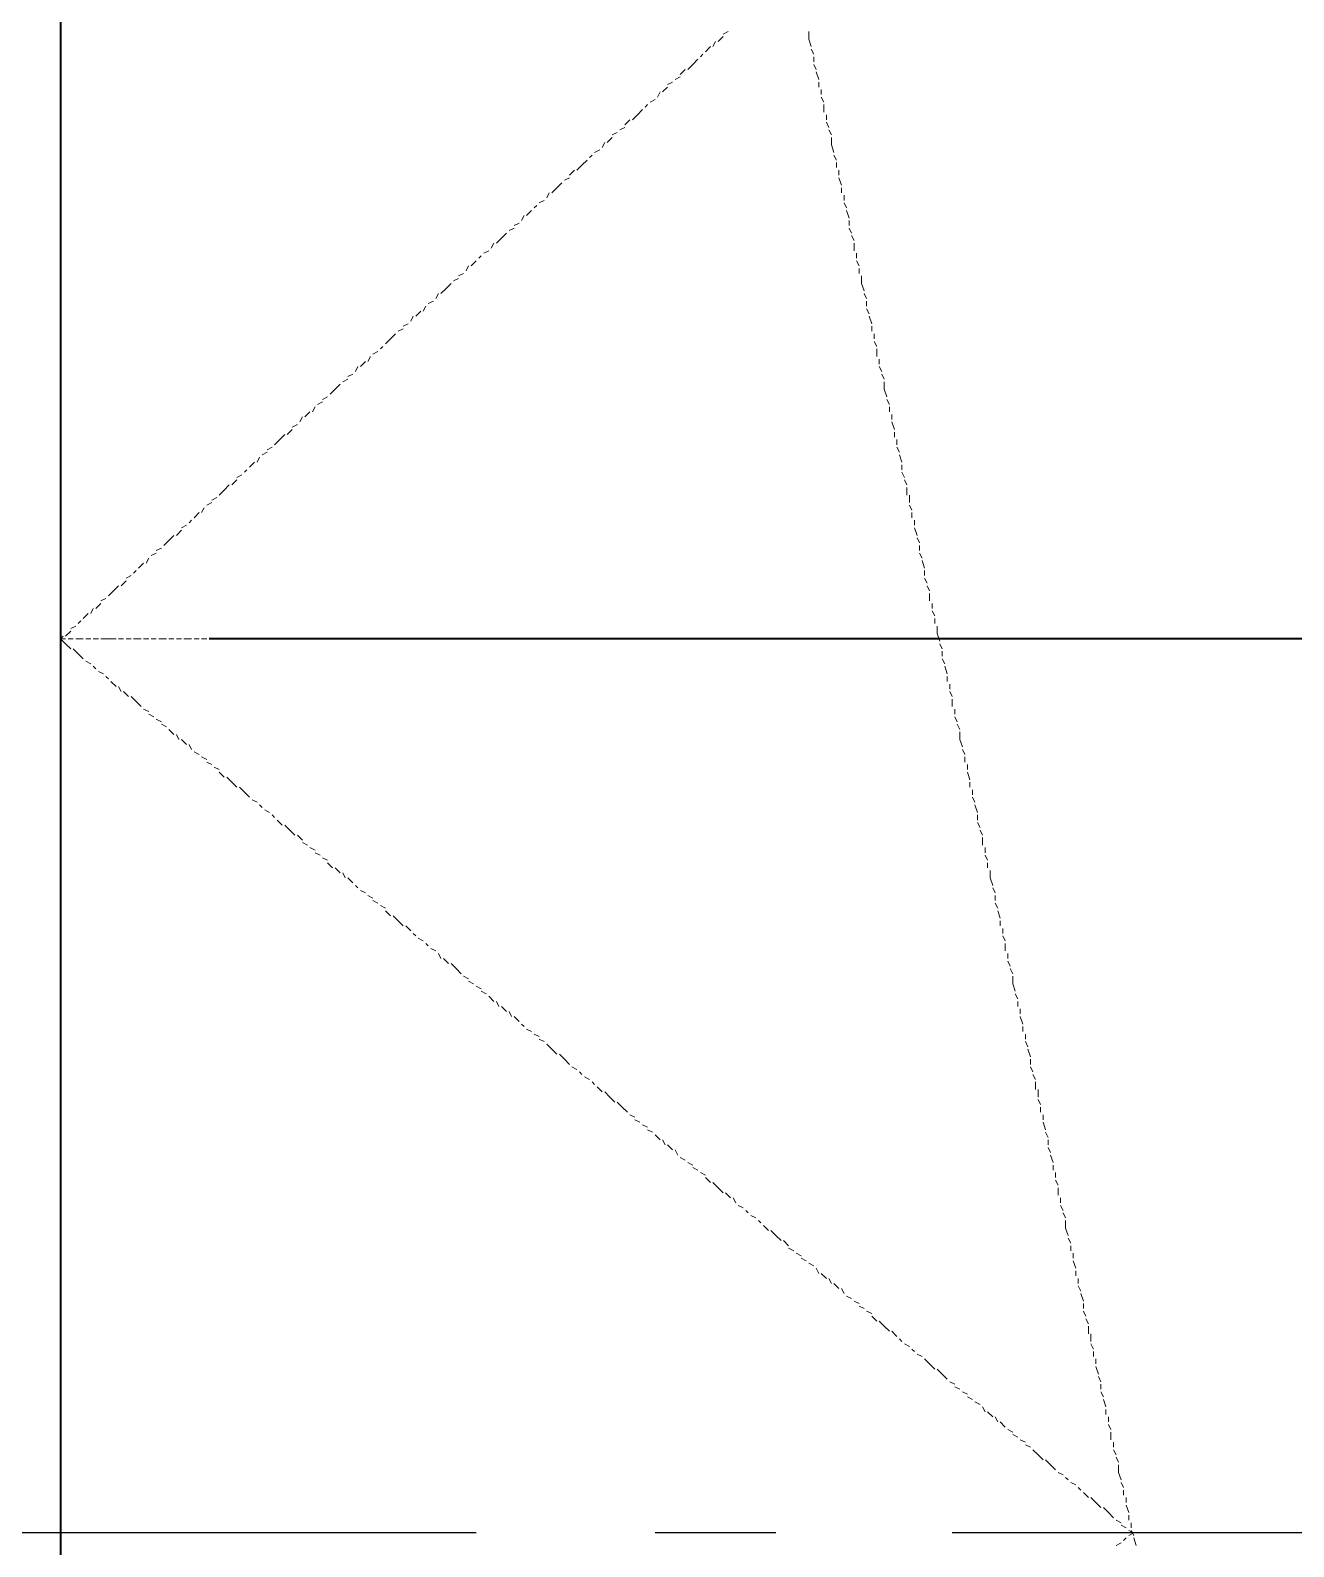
# Model space of a CAD drawing. Extents: x 0 to 604, y 0 to 420.
# Drawn here: x 289.56 to 300.18, y 368.86 to 381.6 of the extents above; entities that cross this region are included whole.
import ezdxf

# ---------------------------------------------------------------- set-up
doc = ezdxf.new("R2010")
doc.units = 0

msp = doc.modelspace()

# ---------------------------------------------------------------- linework, layer by layer
at = {"color": 7, "lineweight": 40}
for p, q in [((289.814, 397.743), (289.814, 310.219)), ((318.558, 376.491), (291.063, 376.491))]:
    msp.add_line(p, q, dxfattribs=at)
at = {"color": 7, "lineweight": 25}
for p, q in [((289.814, 381.593), (289.814, 361.59)), ((293.307, 368.977), (273.325, 368.977)), ((295.825, 368.977), (294.809, 368.977)), ((317.31, 368.977), (297.307, 368.977))]:
    msp.add_line(p, q, dxfattribs=at)
at = {"color": 7, "lineweight": 5}
for p, q in [((289.814, 381.55), (289.814, 381.593)), ((289.814, 381.487), (289.814, 381.529)), ((295.317, 381.508), (295.296, 381.466)), ((295.381, 381.55), (295.339, 381.508)), ((295.423, 381.593), (295.381, 381.571)), ((296.101, 381.529), (296.101, 381.593)), ((296.122, 381.466), (296.101, 381.529)), ((289.814, 381.402), (289.814, 381.466)), ((289.814, 381.339), (289.814, 381.402)), ((295.211, 381.402), (295.19, 381.381)), ((295.275, 381.466), (295.233, 381.423)), ((296.143, 381.402), (296.122, 381.444)), ((296.143, 381.339), (296.143, 381.381)), ((289.814, 381.275), (289.814, 381.317)), ((289.814, 381.212), (289.814, 381.254)), ((295.063, 381.275), (295.021, 381.233)), ((295.127, 381.317), (295.084, 381.275)), ((295.169, 381.36), (295.127, 381.317)), ((296.164, 381.275), (296.143, 381.317)), ((296.185, 381.19), (296.164, 381.254)), ((289.814, 381.127), (289.814, 381.19)), ((294.915, 381.127), (294.873, 381.085)), ((294.957, 381.169), (294.915, 381.148)), ((295.021, 381.212), (294.979, 381.19)), ((296.185, 381.127), (296.185, 381.169)), ((289.814, 381.063), (289.814, 381.106)), ((289.814, 381), (289.814, 381.042)), ((294.809, 381.021), (294.767, 381)), ((294.852, 381.085), (294.83, 381.042)), ((296.206, 381.063), (296.206, 381.106)), ((296.228, 381), (296.206, 381.042)), ((289.814, 380.915), (289.814, 380.979)), ((289.814, 380.852), (289.814, 380.894)), ((294.661, 380.894), (294.619, 380.852)), ((294.704, 380.937), (294.661, 380.894)), ((294.746, 380.979), (294.725, 380.958)), ((296.228, 380.915), (296.228, 380.979)), ((296.249, 380.852), (296.249, 380.894)), ((289.814, 380.788), (289.814, 380.831)), ((289.814, 380.704), (289.814, 380.767)), ((294.492, 380.746), (294.449, 380.725)), ((294.555, 380.788), (294.513, 380.767)), ((294.598, 380.852), (294.555, 380.81)), ((296.27, 380.788), (296.249, 380.831)), ((296.291, 380.725), (296.27, 380.767)), ((289.814, 380.64), (289.814, 380.682)), ((289.814, 380.577), (289.814, 380.619)), ((294.386, 380.661), (294.365, 380.619)), ((294.449, 380.704), (294.407, 380.661)), ((296.291, 380.64), (296.291, 380.704)), ((296.312, 380.577), (296.291, 380.64)), ((289.814, 380.492), (289.814, 380.555)), ((289.814, 380.428), (289.814, 380.492)), ((294.238, 380.513), (294.195, 380.471)), ((294.28, 380.555), (294.259, 380.534)), ((294.344, 380.598), (294.301, 380.577)), ((296.333, 380.513), (296.312, 380.555)), ((296.333, 380.45), (296.333, 380.492)), ((289.814, 380.365), (289.814, 380.407)), ((294.09, 380.365), (294.047, 380.344)), ((294.132, 380.428), (294.09, 380.386)), ((294.195, 380.471), (294.153, 380.428)), ((296.354, 380.386), (296.354, 380.428)), ((296.376, 380.301), (296.354, 380.365)), ((289.814, 380.301), (289.814, 380.344)), ((289.814, 380.217), (289.814, 380.28)), ((293.92, 380.238), (293.899, 380.196)), ((293.984, 380.28), (293.942, 380.238)), ((294.026, 380.323), (293.984, 380.28)), ((296.376, 380.238), (296.376, 380.28)), ((289.814, 380.153), (289.814, 380.196)), ((289.814, 380.09), (289.814, 380.132)), ((293.815, 380.132), (293.793, 380.111)), ((293.878, 380.174), (293.836, 380.153)), ((296.397, 380.174), (296.397, 380.217)), ((296.418, 380.111), (296.397, 380.153)), ((289.814, 380.005), (289.814, 380.069)), ((289.814, 379.942), (289.814, 379.984)), ((293.666, 379.984), (293.624, 379.963)), ((293.709, 380.048), (293.688, 380.005)), ((293.772, 380.09), (293.73, 380.048)), ((296.439, 380.026), (296.418, 380.09)), ((296.439, 379.963), (296.439, 380.005)), ((289.814, 379.878), (289.814, 379.921)), ((289.814, 379.793), (289.814, 379.857)), ((293.518, 379.857), (293.476, 379.815)), ((293.56, 379.899), (293.518, 379.857)), ((293.624, 379.942), (293.582, 379.921)), ((296.46, 379.899), (296.439, 379.942)), ((296.481, 379.836), (296.46, 379.878)), ((289.814, 379.73), (289.814, 379.772)), ((293.412, 379.751), (293.37, 379.73)), ((293.455, 379.815), (293.433, 379.772)), ((296.481, 379.751), (296.481, 379.815)), ((296.503, 379.688), (296.503, 379.73)), ((289.814, 379.666), (289.814, 379.709)), ((289.814, 379.582), (289.814, 379.645)), ((293.243, 379.624), (293.222, 379.582)), ((293.307, 379.666), (293.264, 379.624)), ((293.349, 379.709), (293.328, 379.688)), ((296.524, 379.624), (296.503, 379.666)), ((296.524, 379.561), (296.524, 379.603)), ((289.814, 379.518), (289.814, 379.582)), ((289.814, 379.455), (289.814, 379.497)), ((293.095, 379.476), (293.053, 379.434)), ((293.158, 379.518), (293.116, 379.497)), ((293.201, 379.561), (293.158, 379.539)), ((296.545, 379.476), (296.545, 379.539)), ((296.566, 379.413), (296.545, 379.476)), ((289.814, 379.391), (289.814, 379.434)), ((289.814, 379.307), (289.814, 379.37)), ((292.989, 379.391), (292.968, 379.349)), ((293.053, 379.434), (293.01, 379.391)), ((296.587, 379.349), (296.566, 379.391)), ((289.814, 379.243), (289.814, 379.285)), ((289.814, 379.18), (289.814, 379.222)), ((292.841, 379.243), (292.798, 379.201)), ((292.883, 379.285), (292.862, 379.243)), ((292.947, 379.328), (292.904, 379.307)), ((296.587, 379.285), (296.587, 379.328)), ((296.608, 379.222), (296.587, 379.264)), ((289.814, 379.095), (289.814, 379.158)), ((292.693, 379.095), (292.65, 379.074)), ((292.735, 379.137), (292.693, 379.116)), ((292.777, 379.201), (292.756, 379.158)), ((296.63, 379.137), (296.608, 379.201)), ((296.63, 379.074), (296.63, 379.116)), ((289.814, 379.031), (289.814, 379.074)), ((289.814, 378.968), (289.814, 379.01)), ((292.587, 379.01), (292.545, 378.968)), ((292.629, 379.053), (292.587, 379.01)), ((296.651, 379.01), (296.651, 379.053)), ((296.672, 378.947), (296.651, 378.989)), ((289.814, 378.883), (289.814, 378.947)), ((289.814, 378.82), (289.814, 378.862)), ((292.418, 378.862), (292.396, 378.82)), ((292.481, 378.904), (292.439, 378.883)), ((292.523, 378.947), (292.502, 378.926)), ((296.672, 378.862), (296.672, 378.926)), ((296.693, 378.799), (296.693, 378.841)), ((289.814, 378.756), (289.814, 378.799)), ((289.814, 378.672), (289.814, 378.735)), ((292.269, 378.714), (292.227, 378.693)), ((292.312, 378.777), (292.291, 378.735)), ((292.375, 378.82), (292.333, 378.777)), ((296.714, 378.735), (296.693, 378.777)), ((296.735, 378.672), (296.714, 378.714)), ((289.814, 378.608), (289.814, 378.672)), ((289.814, 378.545), (289.814, 378.587)), ((292.121, 378.587), (292.079, 378.545)), ((292.163, 378.629), (292.121, 378.587)), ((292.227, 378.672), (292.185, 378.65)), ((296.735, 378.587), (296.735, 378.65)), ((296.757, 378.524), (296.735, 378.587)), ((289.814, 378.481), (289.814, 378.524)), ((289.814, 378.396), (289.814, 378.46)), ((292.015, 378.481), (291.973, 378.46)), ((292.058, 378.524), (292.015, 378.502)), ((296.778, 378.46), (296.757, 378.502)), ((289.814, 378.333), (289.814, 378.375)), ((291.846, 378.354), (291.825, 378.312)), ((291.909, 378.396), (291.867, 378.354)), ((291.952, 378.439), (291.931, 378.396)), ((296.778, 378.396), (296.778, 378.439)), ((296.799, 378.333), (296.799, 378.375)), ((289.814, 378.269), (289.814, 378.312)), ((289.814, 378.185), (289.814, 378.248)), ((291.698, 378.206), (291.656, 378.164)), ((291.761, 378.248), (291.719, 378.206)), ((291.804, 378.291), (291.761, 378.269)), ((296.82, 378.248), (296.799, 378.312)), ((296.82, 378.185), (296.82, 378.227)), ((289.814, 378.121), (289.814, 378.164)), ((289.814, 378.058), (289.814, 378.1)), ((291.592, 378.1), (291.55, 378.079)), ((291.656, 378.164), (291.613, 378.121)), ((296.841, 378.121), (296.841, 378.164)), ((296.863, 378.058), (296.841, 378.1)), ((289.814, 377.973), (289.814, 378.037)), ((289.814, 377.91), (289.814, 377.952)), ((291.444, 377.973), (291.401, 377.931)), ((291.486, 378.015), (291.465, 377.973)), ((291.55, 378.058), (291.507, 378.037)), ((296.884, 377.973), (296.863, 378.037)), ((296.884, 377.91), (296.884, 377.952)), ((289.814, 377.846), (289.814, 377.889)), ((289.814, 377.762), (289.814, 377.825)), ((291.296, 377.825), (291.253, 377.783)), ((291.338, 377.867), (291.296, 377.846)), ((291.38, 377.91), (291.359, 377.889)), ((296.905, 377.846), (296.884, 377.889)), ((296.926, 377.783), (296.905, 377.825)), ((289.814, 377.698), (289.814, 377.762)), ((291.19, 377.74), (291.147, 377.698)), ((291.232, 377.783), (291.19, 377.74)), ((296.926, 377.698), (296.926, 377.762)), ((296.947, 377.635), (296.947, 377.698)), ((289.814, 377.635), (289.814, 377.677)), ((289.814, 377.571), (289.814, 377.613)), ((291.021, 377.592), (290.999, 377.55)), ((291.084, 377.635), (291.042, 377.613)), ((291.126, 377.677), (291.084, 377.656)), ((296.968, 377.571), (296.947, 377.613)), ((289.814, 377.486), (289.814, 377.55)), ((289.814, 377.423), (289.814, 377.465)), ((290.872, 377.444), (290.83, 377.423)), ((290.915, 377.486), (290.894, 377.465)), ((290.978, 377.55), (290.936, 377.507)), ((296.968, 377.507), (296.968, 377.55)), ((296.99, 377.444), (296.99, 377.486)), ((289.814, 377.359), (289.814, 377.402)), ((289.814, 377.275), (289.814, 377.338)), ((290.724, 377.317), (290.682, 377.275)), ((290.767, 377.359), (290.724, 377.317)), ((290.83, 377.402), (290.788, 377.359)), ((297.011, 377.359), (296.99, 377.423)), ((297.032, 377.296), (297.011, 377.338)), ((289.814, 377.211), (289.814, 377.253)), ((289.814, 377.148), (289.814, 377.19)), ((290.618, 377.211), (290.576, 377.19)), ((290.661, 377.253), (290.618, 377.232)), ((297.032, 377.232), (297.032, 377.275)), ((297.053, 377.169), (297.032, 377.211)), ((289.814, 377.063), (289.814, 377.127)), ((290.449, 377.063), (290.428, 377.042)), ((290.512, 377.127), (290.47, 377.084)), ((290.555, 377.169), (290.534, 377.127)), ((297.074, 377.084), (297.053, 377.148)), ((297.074, 377.021), (297.074, 377.063)), ((289.814, 376.999), (289.814, 377.042)), ((289.814, 376.936), (289.814, 376.978)), ((290.301, 376.936), (290.259, 376.894)), ((290.364, 376.978), (290.322, 376.936)), ((290.407, 377.021), (290.364, 376.999)), ((297.095, 376.957), (297.074, 376.999)), ((297.116, 376.894), (297.095, 376.936)), ((289.814, 376.851), (289.814, 376.915)), ((289.814, 376.788), (289.814, 376.851)), ((290.195, 376.83), (290.153, 376.809)), ((290.259, 376.894), (290.216, 376.851)), ((297.116, 376.809), (297.116, 376.872)), ((289.814, 376.724), (289.814, 376.767)), ((289.814, 376.661), (289.814, 376.703)), ((290.047, 376.703), (290.005, 376.661)), ((290.089, 376.745), (290.068, 376.703)), ((290.153, 376.788), (290.11, 376.745)), ((297.138, 376.745), (297.138, 376.788)), ((297.159, 376.682), (297.138, 376.724)), ((289.814, 376.576), (289.814, 376.64)), ((289.814, 376.513), (289.814, 376.555)), ((289.899, 376.555), (289.856, 376.513)), ((289.941, 376.597), (289.899, 376.576)), ((289.983, 376.64), (289.962, 376.618)), ((297.159, 376.618), (297.159, 376.661)), ((297.18, 376.534), (297.18, 376.597)), ((289.835, 376.513), (289.814, 376.491)), ((289.814, 376.491), (289.856, 376.491)), ((289.814, 376.491), (289.856, 376.449)), ((289.814, 376.449), (289.814, 376.491)), ((289.814, 376.364), (289.814, 376.428)), ((289.856, 376.449), (289.899, 376.407)), ((289.877, 376.491), (289.92, 376.491)), ((289.941, 376.491), (290.005, 376.491)), ((290.026, 376.491), (290.068, 376.491)), ((290.089, 376.491), (290.132, 376.491)), ((290.153, 376.491), (290.216, 376.491)), ((290.216, 376.491), (290.28, 376.491)), ((290.301, 376.491), (290.343, 376.491)), ((290.364, 376.491), (290.407, 376.491)), ((290.428, 376.491), (290.491, 376.491)), ((290.512, 376.491), (290.555, 376.491)), ((290.576, 376.491), (290.618, 376.491)), ((290.639, 376.491), (290.703, 376.491)), ((290.724, 376.491), (290.767, 376.491)), ((290.788, 376.491), (290.83, 376.491)), ((290.851, 376.491), (290.915, 376.491)), ((290.936, 376.491), (290.978, 376.491)), ((290.999, 376.491), (291.042, 376.491)), ((291.063, 376.491), (291.126, 376.491)), ((291.126, 376.491), (291.19, 376.491)), ((291.211, 376.491), (291.253, 376.491)), ((291.274, 376.491), (291.317, 376.491)), ((291.338, 376.491), (291.401, 376.491)), ((291.423, 376.491), (291.465, 376.491)), ((291.486, 376.491), (291.529, 376.491)), ((291.55, 376.491), (291.613, 376.491)), ((291.634, 376.491), (291.677, 376.491)), ((291.698, 376.491), (291.74, 376.491)), ((291.761, 376.491), (291.825, 376.491)), ((291.846, 376.491), (291.888, 376.491)), ((291.909, 376.491), (291.952, 376.491)), ((291.973, 376.491), (292.015, 376.491)), ((292.036, 376.491), (292.1, 376.491)), ((292.121, 376.491), (292.163, 376.491)), ((292.185, 376.491), (292.227, 376.491)), ((292.248, 376.491), (292.312, 376.491)), ((292.333, 376.491), (292.375, 376.491)), ((292.396, 376.491), (292.439, 376.491)), ((292.46, 376.491), (292.523, 376.491)), ((292.545, 376.491), (292.587, 376.491)), ((292.608, 376.491), (292.65, 376.491)), ((292.671, 376.491), (292.735, 376.491)), ((292.756, 376.491), (292.798, 376.491)), ((292.82, 376.491), (292.862, 376.491)), ((292.883, 376.491), (292.925, 376.491)), ((292.947, 376.491), (293.01, 376.491)), ((293.031, 376.491), (293.074, 376.491)), ((293.095, 376.491), (293.137, 376.491)), ((293.158, 376.491), (293.222, 376.491)), ((293.243, 376.491), (293.285, 376.491)), ((293.307, 376.491), (293.349, 376.491)), ((293.37, 376.491), (293.433, 376.491)), ((293.455, 376.491), (293.497, 376.491)), ((293.518, 376.491), (293.56, 376.491)), ((293.582, 376.491), (293.645, 376.491)), ((293.666, 376.491), (293.709, 376.491)), ((293.73, 376.491), (293.772, 376.491)), ((293.793, 376.491), (293.836, 376.491)), ((293.857, 376.491), (293.92, 376.491)), ((293.942, 376.491), (293.984, 376.491)), ((294.005, 376.491), (294.047, 376.491)), ((294.068, 376.491), (294.132, 376.491)), ((294.153, 376.491), (294.195, 376.491)), ((294.217, 376.491), (294.259, 376.491)), ((294.28, 376.491), (294.344, 376.491)), ((294.365, 376.491), (294.407, 376.491)), ((294.428, 376.491), (294.471, 376.491)), ((294.492, 376.491), (294.555, 376.491)), ((294.555, 376.491), (294.619, 376.491)), ((294.64, 376.491), (294.682, 376.491)), ((294.704, 376.491), (294.746, 376.491)), ((294.767, 376.491), (294.83, 376.491)), ((294.852, 376.491), (294.894, 376.491)), ((294.915, 376.491), (294.957, 376.491)), ((294.979, 376.491), (295.042, 376.491)), ((295.063, 376.491), (295.106, 376.491)), ((295.127, 376.491), (295.169, 376.491)), ((295.19, 376.491), (295.254, 376.491)), ((295.275, 376.491), (295.317, 376.491)), ((295.339, 376.491), (295.381, 376.491)), ((295.402, 376.491), (295.466, 376.491)), ((295.466, 376.491), (295.529, 376.491)), ((295.55, 376.491), (295.592, 376.491)), ((295.614, 376.491), (295.656, 376.491)), ((295.677, 376.491), (295.741, 376.491)), ((295.762, 376.491), (295.804, 376.491)), ((295.825, 376.491), (295.868, 376.491)), ((295.889, 376.491), (295.952, 376.491)), ((295.974, 376.491), (296.016, 376.491)), ((296.037, 376.491), (296.079, 376.491)), ((296.101, 376.491), (296.164, 376.491)), ((296.185, 376.491), (296.228, 376.491)), ((296.249, 376.491), (296.291, 376.491)), ((296.312, 376.491), (296.376, 376.491)), ((296.376, 376.491), (296.439, 376.491)), ((296.46, 376.491), (296.503, 376.491)), ((296.524, 376.491), (296.566, 376.491)), ((296.587, 376.491), (296.651, 376.491)), ((296.672, 376.491), (296.714, 376.491)), ((296.735, 376.491), (296.778, 376.491)), ((296.799, 376.491), (296.863, 376.491)), ((296.884, 376.491), (296.926, 376.491)), ((296.947, 376.491), (296.99, 376.491)), ((297.011, 376.491), (297.074, 376.491)), ((297.095, 376.491), (297.138, 376.491)), ((297.159, 376.491), (297.201, 376.491)), ((297.201, 376.47), (297.18, 376.534)), ((297.222, 376.407), (297.201, 376.449)), ((289.814, 376.301), (289.814, 376.343)), ((289.92, 376.407), (289.962, 376.364)), ((289.962, 376.364), (290.005, 376.322)), ((290.026, 376.301), (290.068, 376.28)), ((297.222, 376.343), (297.222, 376.386)), ((297.243, 376.28), (297.222, 376.322)), ((289.814, 376.238), (289.814, 376.28)), ((289.814, 376.153), (289.814, 376.216)), ((290.089, 376.259), (290.11, 376.238)), ((290.132, 376.216), (290.174, 376.195)), ((290.195, 376.174), (290.216, 376.153)), ((297.265, 376.195), (297.243, 376.259)), ((297.265, 376.132), (297.265, 376.174)), ((289.814, 376.089), (289.814, 376.132)), ((289.814, 376.026), (289.814, 376.068)), ((290.237, 376.132), (290.28, 376.089)), ((290.301, 376.089), (290.322, 376.047)), ((290.343, 376.047), (290.385, 376.005)), ((297.286, 376.068), (297.286, 376.11)), ((297.307, 376.005), (297.286, 376.047)), ((289.814, 375.941), (289.814, 376.005)), ((289.814, 375.878), (289.814, 375.941)), ((290.407, 376.005), (290.449, 375.962)), ((290.449, 375.962), (290.491, 375.92)), ((297.307, 375.92), (297.307, 375.983)), ((289.814, 375.814), (289.814, 375.856)), ((289.814, 375.751), (289.814, 375.793)), ((290.512, 375.899), (290.555, 375.878)), ((290.555, 375.856), (290.597, 375.835)), ((290.618, 375.814), (290.661, 375.793)), ((290.661, 375.772), (290.703, 375.751)), ((297.328, 375.856), (297.328, 375.899)), ((297.349, 375.793), (297.328, 375.835)), ((297.37, 375.729), (297.349, 375.772)), ((289.814, 375.666), (289.814, 375.729)), ((289.814, 375.603), (289.814, 375.645)), ((290.724, 375.729), (290.767, 375.687)), ((290.788, 375.687), (290.809, 375.645)), ((290.83, 375.645), (290.872, 375.603)), ((297.37, 375.645), (297.37, 375.708)), ((297.392, 375.581), (297.37, 375.645)), ((289.814, 375.539), (289.814, 375.581)), ((289.814, 375.454), (289.814, 375.518)), ((290.894, 375.603), (290.915, 375.56)), ((290.936, 375.539), (290.978, 375.518)), ((297.413, 375.518), (297.392, 375.56)), ((289.814, 375.391), (289.814, 375.433)), ((290.999, 375.497), (291.042, 375.476)), ((291.042, 375.454), (291.084, 375.433)), ((291.105, 375.412), (291.147, 375.391)), ((297.413, 375.454), (297.413, 375.497)), ((297.434, 375.391), (297.434, 375.433)), ((289.814, 375.327), (289.814, 375.37)), ((289.814, 375.243), (289.814, 375.306)), ((291.147, 375.37), (291.19, 375.327)), ((291.211, 375.327), (291.253, 375.285)), ((291.253, 375.285), (291.296, 375.243)), ((297.455, 375.306), (297.434, 375.37)), ((297.455, 375.243), (297.455, 375.285)), ((289.814, 375.179), (289.814, 375.221)), ((289.814, 375.116), (289.814, 375.158)), ((291.317, 375.243), (291.359, 375.2)), ((291.359, 375.2), (291.401, 375.158)), ((291.423, 375.137), (291.465, 375.116)), ((297.476, 375.179), (297.476, 375.221)), ((297.497, 375.116), (297.476, 375.158)), ((289.814, 375.031), (289.814, 375.094)), ((289.814, 374.967), (289.814, 375.031)), ((291.486, 375.094), (291.507, 375.073)), ((291.529, 375.052), (291.571, 375.031)), ((291.592, 375.01), (291.613, 374.989)), ((297.519, 375.031), (297.497, 375.094)), ((297.519, 374.967), (297.519, 375.01)), ((289.814, 374.904), (289.814, 374.946)), ((289.814, 374.841), (289.814, 374.883)), ((291.634, 374.967), (291.677, 374.925)), ((291.698, 374.925), (291.74, 374.883)), ((291.74, 374.883), (291.783, 374.841)), ((297.54, 374.904), (297.519, 374.946)), ((297.561, 374.841), (297.54, 374.883)), ((289.814, 374.756), (289.814, 374.819)), ((291.804, 374.841), (291.846, 374.798)), ((291.846, 374.777), (291.888, 374.756)), ((297.561, 374.756), (297.561, 374.819)), ((289.814, 374.692), (289.814, 374.735)), ((289.814, 374.629), (289.814, 374.671)), ((291.909, 374.735), (291.952, 374.714)), ((291.952, 374.692), (291.994, 374.671)), ((292.015, 374.65), (292.058, 374.629)), ((297.582, 374.692), (297.582, 374.735)), ((297.603, 374.629), (297.582, 374.671)), ((289.814, 374.544), (289.814, 374.608)), ((289.814, 374.481), (289.814, 374.523)), ((292.058, 374.608), (292.1, 374.565)), ((292.121, 374.565), (292.163, 374.523)), ((292.185, 374.523), (292.206, 374.481)), ((297.603, 374.565), (297.603, 374.608)), ((297.625, 374.481), (297.625, 374.544)), ((289.814, 374.417), (289.814, 374.459)), ((289.814, 374.332), (289.814, 374.396)), ((292.227, 374.481), (292.269, 374.438)), ((292.291, 374.417), (292.312, 374.396)), ((292.333, 374.375), (292.375, 374.354)), ((297.646, 374.417), (297.625, 374.481)), ((297.667, 374.354), (297.646, 374.396)), ((289.814, 374.269), (289.814, 374.311)), ((289.814, 374.205), (289.814, 374.248)), ((292.396, 374.332), (292.439, 374.311)), ((292.439, 374.29), (292.481, 374.269)), ((292.502, 374.248), (292.545, 374.227)), ((297.667, 374.29), (297.667, 374.332)), ((297.688, 374.227), (297.667, 374.269)), ((289.814, 374.121), (289.814, 374.184)), ((289.814, 374.057), (289.814, 374.121)), ((292.545, 374.205), (292.587, 374.163)), ((292.608, 374.163), (292.65, 374.121)), ((292.65, 374.121), (292.693, 374.078)), ((297.709, 374.142), (297.688, 374.205)), ((297.709, 374.078), (297.709, 374.121)), ((289.814, 373.994), (289.814, 374.036)), ((292.714, 374.078), (292.756, 374.036)), ((292.777, 374.015), (292.798, 373.994)), ((297.73, 374.015), (297.73, 374.057)), ((297.752, 373.952), (297.73, 373.994)), ((289.814, 373.93), (289.814, 373.973)), ((289.814, 373.846), (289.814, 373.909)), ((292.82, 373.973), (292.862, 373.952)), ((292.883, 373.93), (292.904, 373.909)), ((292.925, 373.888), (292.968, 373.867)), ((297.752, 373.867), (297.752, 373.93)), ((289.814, 373.782), (289.814, 373.824)), ((289.814, 373.719), (289.814, 373.761)), ((292.989, 373.846), (293.01, 373.803)), ((293.031, 373.803), (293.074, 373.761)), ((293.095, 373.761), (293.137, 373.719)), ((297.773, 373.803), (297.773, 373.846)), ((297.794, 373.74), (297.773, 373.782)), ((289.814, 373.634), (289.814, 373.697)), ((289.814, 373.57), (289.814, 373.613)), ((293.137, 373.719), (293.18, 373.676)), ((293.201, 373.655), (293.243, 373.634)), ((293.243, 373.613), (293.285, 373.592)), ((297.815, 373.676), (297.794, 373.719)), ((297.815, 373.592), (297.815, 373.655)), ((289.814, 373.507), (289.814, 373.549)), ((289.814, 373.422), (289.814, 373.486)), ((293.307, 373.57), (293.349, 373.549)), ((293.349, 373.528), (293.391, 373.507)), ((293.412, 373.486), (293.455, 373.443)), ((297.836, 373.528), (297.815, 373.592)), ((297.857, 373.465), (297.836, 373.507)), ((289.814, 373.359), (289.814, 373.401)), ((293.476, 373.443), (293.497, 373.401)), ((293.518, 373.401), (293.56, 373.359)), ((293.582, 373.359), (293.603, 373.317)), ((297.857, 373.401), (297.857, 373.443)), ((297.878, 373.338), (297.878, 373.38)), ((289.814, 373.295), (289.814, 373.338)), ((289.814, 373.211), (289.814, 373.274)), ((293.624, 373.317), (293.666, 373.274)), ((293.688, 373.253), (293.709, 373.232)), ((297.9, 373.253), (297.878, 373.317)), ((297.9, 373.19), (297.9, 373.232)), ((289.814, 373.147), (289.814, 373.211)), ((289.814, 373.084), (289.814, 373.126)), ((293.73, 373.211), (293.772, 373.19)), ((293.793, 373.168), (293.836, 373.147)), ((293.836, 373.126), (293.878, 373.105)), ((297.921, 373.126), (297.921, 373.168)), ((297.942, 373.062), (297.921, 373.105)), ((289.814, 373.02), (289.814, 373.062)), ((289.814, 372.935), (289.814, 372.999)), ((293.899, 373.084), (293.942, 373.041)), ((293.942, 373.041), (293.984, 372.999)), ((294.005, 372.999), (294.047, 372.957)), ((297.963, 372.978), (297.942, 373.041)), ((289.814, 372.872), (289.814, 372.914)), ((289.814, 372.808), (289.814, 372.851)), ((294.047, 372.957), (294.09, 372.914)), ((294.111, 372.893), (294.153, 372.872)), ((294.174, 372.851), (294.195, 372.83)), ((297.963, 372.914), (297.963, 372.957)), ((297.984, 372.851), (297.963, 372.893)), ((289.814, 372.724), (289.814, 372.787)), ((294.217, 372.808), (294.259, 372.787)), ((294.28, 372.766), (294.301, 372.745)), ((294.322, 372.724), (294.365, 372.682)), ((298.005, 372.787), (297.984, 372.83)), ((298.005, 372.703), (298.005, 372.766)), ((289.814, 372.66), (289.814, 372.703)), ((289.814, 372.597), (289.814, 372.639)), ((294.386, 372.682), (294.428, 372.639)), ((294.428, 372.639), (294.471, 372.597)), ((294.492, 372.597), (294.534, 372.555)), ((298.027, 372.639), (298.027, 372.703)), ((298.048, 372.576), (298.027, 372.618)), ((289.814, 372.512), (289.814, 372.576)), ((289.814, 372.449), (289.814, 372.491)), ((294.534, 372.555), (294.577, 372.512)), ((294.598, 372.491), (294.64, 372.47)), ((298.048, 372.512), (298.048, 372.555)), ((298.069, 372.449), (298.069, 372.491)), ((289.814, 372.385), (289.814, 372.428)), ((289.814, 372.3), (289.814, 372.364)), ((294.64, 372.449), (294.682, 372.428)), ((294.704, 372.406), (294.746, 372.385)), ((294.746, 372.364), (294.788, 372.343)), ((298.09, 372.364), (298.069, 372.428)), ((298.111, 372.3), (298.09, 372.343)), ((289.814, 372.237), (289.814, 372.3)), ((289.814, 372.173), (289.814, 372.216)), ((294.809, 372.322), (294.852, 372.279)), ((294.873, 372.279), (294.894, 372.237)), ((294.915, 372.237), (294.957, 372.195)), ((298.111, 372.237), (298.111, 372.279)), ((298.132, 372.173), (298.111, 372.216)), ((289.814, 372.11), (289.814, 372.152)), ((289.814, 372.025), (289.814, 372.089)), ((294.979, 372.195), (295, 372.152)), ((295.021, 372.131), (295.063, 372.11)), ((295.084, 372.089), (295.127, 372.068)), ((298.154, 372.089), (298.132, 372.152)), ((289.814, 371.962), (289.814, 372.004)), ((295.127, 372.046), (295.169, 372.025)), ((295.19, 372.004), (295.233, 371.983)), ((295.233, 371.962), (295.275, 371.92)), ((298.154, 372.025), (298.154, 372.068)), ((298.175, 371.962), (298.175, 372.004)), ((289.814, 371.898), (289.814, 371.941)), ((289.814, 371.814), (289.814, 371.877)), ((295.296, 371.92), (295.339, 371.877)), ((295.339, 371.877), (295.381, 371.835)), ((295.402, 371.835), (295.444, 371.792)), ((298.196, 371.898), (298.175, 371.941)), ((298.196, 371.814), (298.196, 371.877)), ((289.814, 371.75), (289.814, 371.792)), ((289.814, 371.687), (289.814, 371.729)), ((295.466, 371.792), (295.487, 371.75)), ((295.508, 371.729), (295.55, 371.708)), ((298.217, 371.75), (298.217, 371.792)), ((298.238, 371.687), (298.217, 371.729)), ((289.814, 371.602), (289.814, 371.666)), ((289.814, 371.538), (289.814, 371.581)), ((295.571, 371.687), (295.592, 371.666)), ((295.614, 371.644), (295.656, 371.623)), ((295.677, 371.602), (295.698, 371.581)), ((298.259, 371.623), (298.238, 371.666)), ((298.259, 371.538), (298.259, 371.602)), ((289.814, 371.475), (289.814, 371.517)), ((289.814, 371.39), (289.814, 371.454)), ((295.719, 371.56), (295.762, 371.517)), ((295.783, 371.517), (295.825, 371.475)), ((295.825, 371.475), (295.868, 371.433)), ((298.281, 371.475), (298.259, 371.538)), ((298.302, 371.411), (298.281, 371.454)), ((289.814, 371.327), (289.814, 371.39)), ((295.889, 371.433), (295.931, 371.39)), ((295.931, 371.369), (295.974, 371.348)), ((295.995, 371.327), (296.037, 371.306)), ((298.302, 371.348), (298.302, 371.39)), ((298.323, 371.284), (298.323, 371.327)), ((289.814, 371.263), (289.814, 371.306)), ((289.814, 371.2), (289.814, 371.242)), ((296.037, 371.284), (296.079, 371.263)), ((296.101, 371.242), (296.143, 371.221)), ((296.164, 371.2), (296.185, 371.157)), ((298.344, 371.2), (298.323, 371.263)), ((289.814, 371.115), (289.814, 371.179)), ((289.814, 371.052), (289.814, 371.094)), ((296.206, 371.157), (296.249, 371.115)), ((296.27, 371.115), (296.291, 371.073)), ((296.312, 371.073), (296.354, 371.031)), ((298.344, 371.136), (298.344, 371.179)), ((298.365, 371.073), (298.365, 371.115)), ((289.814, 370.988), (289.814, 371.031)), ((289.814, 370.904), (289.814, 370.967)), ((296.376, 371.031), (296.397, 370.988)), ((296.418, 370.967), (296.46, 370.946)), ((298.387, 371.009), (298.365, 371.052)), ((298.408, 370.925), (298.387, 370.988)), ((289.814, 370.84), (289.814, 370.882)), ((289.814, 370.776), (289.814, 370.819)), ((296.481, 370.925), (296.524, 370.904)), ((296.524, 370.882), (296.566, 370.861)), ((296.587, 370.84), (296.63, 370.819)), ((298.408, 370.861), (298.408, 370.904)), ((298.429, 370.798), (298.408, 370.84)), ((289.814, 370.692), (289.814, 370.755)), ((296.63, 370.798), (296.672, 370.755)), ((296.693, 370.755), (296.735, 370.713)), ((296.735, 370.713), (296.778, 370.671)), ((298.45, 370.734), (298.429, 370.776)), ((298.45, 370.649), (298.45, 370.713)), ((289.814, 370.628), (289.814, 370.671)), ((289.814, 370.565), (289.814, 370.607)), ((296.799, 370.671), (296.841, 370.628)), ((296.863, 370.607), (296.884, 370.586)), ((296.905, 370.565), (296.947, 370.544)), ((298.471, 370.586), (298.471, 370.649)), ((298.492, 370.522), (298.471, 370.565)), ((289.814, 370.48), (289.814, 370.544)), ((289.814, 370.417), (289.814, 370.48)), ((296.968, 370.522), (296.99, 370.501)), ((297.011, 370.48), (297.053, 370.459)), ((297.074, 370.438), (297.116, 370.396)), ((298.492, 370.459), (298.492, 370.501)), ((298.514, 370.396), (298.514, 370.438)), ((289.814, 370.353), (289.814, 370.396)), ((289.814, 370.29), (289.814, 370.332)), ((297.116, 370.396), (297.159, 370.353)), ((297.18, 370.353), (297.222, 370.311)), ((297.222, 370.311), (297.265, 370.269)), ((298.535, 370.311), (298.514, 370.374)), ((289.814, 370.205), (289.814, 370.269)), ((289.814, 370.142), (289.814, 370.184)), ((297.286, 370.247), (297.328, 370.226)), ((297.328, 370.205), (297.37, 370.184)), ((298.556, 370.247), (298.535, 370.29)), ((298.556, 370.184), (298.556, 370.226)), ((289.814, 370.078), (289.814, 370.12)), ((289.814, 369.993), (289.814, 370.057)), ((297.392, 370.163), (297.434, 370.142)), ((297.434, 370.12), (297.476, 370.099)), ((297.497, 370.078), (297.54, 370.057)), ((298.577, 370.12), (298.556, 370.163)), ((298.598, 370.036), (298.577, 370.099)), ((289.814, 369.93), (289.814, 369.972)), ((297.561, 370.036), (297.582, 369.993)), ((297.603, 369.993), (297.646, 369.951)), ((297.667, 369.951), (297.688, 369.909)), ((298.598, 369.972), (298.598, 370.014)), ((298.619, 369.909), (298.619, 369.951)), ((289.814, 369.866), (289.814, 369.909)), ((289.814, 369.782), (289.814, 369.845)), ((297.709, 369.909), (297.752, 369.866)), ((297.773, 369.845), (297.815, 369.824)), ((297.815, 369.803), (297.857, 369.782)), ((298.64, 369.845), (298.619, 369.887)), ((298.64, 369.76), (298.64, 369.824)), ((289.814, 369.718), (289.814, 369.76)), ((289.814, 369.655), (289.814, 369.697)), ((297.878, 369.76), (297.921, 369.739)), ((297.921, 369.718), (297.963, 369.697)), ((297.984, 369.676), (298.027, 369.634)), ((298.662, 369.697), (298.662, 369.739)), ((298.683, 369.634), (298.662, 369.676)), ((289.814, 369.57), (289.814, 369.634)), ((289.814, 369.507), (289.814, 369.57)), ((298.027, 369.634), (298.069, 369.591)), ((298.09, 369.591), (298.132, 369.549)), ((298.132, 369.549), (298.175, 369.507)), ((298.704, 369.57), (298.683, 369.612)), ((298.704, 369.485), (298.704, 369.549)), ((289.814, 369.443), (289.814, 369.485)), ((289.814, 369.38), (289.814, 369.422)), ((298.196, 369.485), (298.238, 369.464)), ((298.259, 369.443), (298.281, 369.422)), ((298.302, 369.401), (298.344, 369.38)), ((298.725, 369.422), (298.704, 369.485)), ((298.746, 369.358), (298.725, 369.401)), ((289.814, 369.295), (289.814, 369.358)), ((289.814, 369.231), (289.814, 369.274)), ((298.365, 369.358), (298.387, 369.337)), ((298.408, 369.316), (298.45, 369.274)), ((298.471, 369.274), (298.514, 369.231)), ((298.746, 369.295), (298.746, 369.337)), ((298.767, 369.231), (298.767, 369.274)), ((289.814, 369.168), (289.814, 369.21)), ((289.814, 369.083), (289.814, 369.147)), ((298.514, 369.231), (298.556, 369.189)), ((298.577, 369.189), (298.619, 369.147)), ((298.619, 369.147), (298.662, 369.104)), ((298.789, 369.147), (298.767, 369.21)), ((289.814, 369.02), (289.814, 369.062)), ((298.683, 369.083), (298.725, 369.062)), ((298.725, 369.041), (298.767, 369.02)), ((298.789, 369.083), (298.789, 369.125)), ((298.81, 369.02), (298.81, 369.062)), ((289.814, 368.956), (289.814, 368.998)), ((289.814, 368.871), (289.814, 368.935)), ((298.725, 368.893), (298.683, 368.871)), ((298.767, 368.935), (298.746, 368.914)), ((298.789, 368.998), (298.831, 368.977)), ((298.831, 368.977), (298.789, 368.956)), ((298.831, 368.956), (298.81, 368.998)), ((298.852, 368.871), (298.831, 368.935))]:
    msp.add_line(p, q, dxfattribs=at)

doc.saveas('drawing.dxf')
